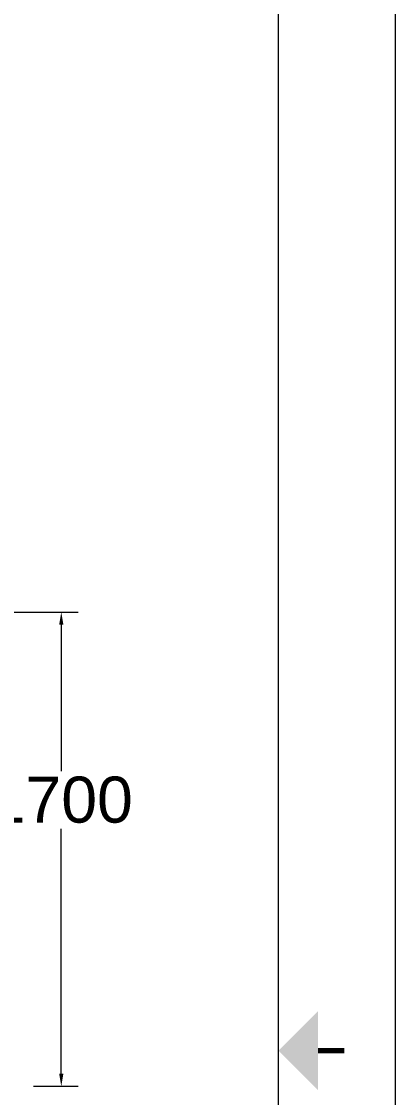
# Model space of a CAD drawing. Header units: millimetres. Extents: x 2 to 503272, y 1 to 383444.
# Drawn here: x 469253 to 503272, y 187461 to 285453 of the extents above; entities that cross this region are included whole.
import ezdxf
from ezdxf.enums import TextEntityAlignment as Align

# ---------------------------------------------------------------- set-up
doc = ezdxf.new("R2010")
doc.units = ezdxf.units.MM
doc.header["$LTSCALE"] = 25.4
doc.layers.get('Defpoints').update_dxf_attribs({"lineweight": 5})
doc.layers.add('Title Block', color=7, linetype='Continuous', lineweight=5)
doc.styles.add('ACANSTS', font='romans.shx', dxfattribs={"height": 25.4})
doc.styles.add('Roman', font='arial.ttf')
doc.styles.get("Standard").update_dxf_attribs({"font": 'arial.ttf'})
doc.dimstyles.new('ISO-25', dxfattribs={"dimscale": 30, "dimtxt": 38.1, "dimasz": 38.1, "dimexe": 50.8, "dimexo": 50.8, "dimgap": 15.875, "dimtad": 1, "dimtih": 1, "dimtoh": 1, "dimdec": 1, "dimlfac": 0.03937, "dimdsep": 46, "dimtxsty": 'Standard', "dimcen": 63.5, "dimclrd": 7, "dimclre": 7, "dimclrt": 7, "dimadec": 0, "dimazin": 0, "dimtfac": 1, "dimtdec": 1, "dimtmove": 0, "dimatfit": 3, "dimfxl": 25.4, "dimlwd": 5, "dimlwe": 5, "dimarcsym": 0})

# ---------------------------------------------------------------- blocks, each defined once
blk = doc.blocks.new('*D52')
at = {"color": 7, "linetype": 'Continuous', "lineweight": 5, "transparency": 16777216}
for p, q in [((462542, 231668), (474393, 231668)), ((472869, 230525), (472869, 217175)), ((472869, 189631), (472869, 211942)), ((470344, 188488), (474393, 188488))]:
    blk.add_line(p, q, dxfattribs=at)
at = {"color": 7, "transparency": 16777216}
for points in [[(472678, 230525), (473059, 230525), (472869, 231668)], [(472678, 189631), (473059, 189631), (472869, 188488)]]:
    blk.add_solid(points, dxfattribs=at)
at = {"layer": 'Defpoints', "color": 0, "transparency": 16777216}
for p in [(461018, 231668), (468820, 188488), (472869, 188488)]:
    blk.add_point(p, dxfattribs=at)
at = {"color": 7, "lineweight": 5, "transparency": 16777216, "insert": (472869, 214559), "char_height": 4191, "attachment_point": 5, "style": 'Roman'}
blk.add_mtext('1700', dxfattribs=at)
blk = doc.blocks.new('LONE STAR BLOWER TITLE BLOCK (SIZE A)')
at = {"layer": 'Title Block', "lineweight": 15}
for p, q in [((600.08, 0), (600.08, 457.2)), ((587.38, 12.7), (587.38, 444.5))]:
    blk.add_line(p, q, dxfattribs=at)
at = {"layer": 'Title Block', "lineweight": 15, "const_width": 0.572}
blk.add_lwpolyline([(594.52, 228.6), (591.66, 228.6)], dxfattribs=at)
at = {"layer": 'Title Block', "lineweight": 15}
blk.add_solid([(591.66, 224.31), (591.66, 232.89), (587.38, 228.6)], dxfattribs=at)
at = {"layer": 'Title Block', "lineweight": 15, "style": 'ACANSTS'}
for tag, p, height in [('DRAWN_BY', (375.45, 58.16), 3.43), ('DRAWN_DATE', (402.66, 58.47), 3.43), ('DRAWING_SUBTITLE', (450.18, 50.21), 5.14), ('CHECKED_BY', (376.02, 49.37), 3.43), ('CHECK_DATE', (402.18, 49.5), 3.43), ('DRAWING_SUBTITLE', (450.12, 39.35), 5.14), ('ENGINEER', (375.87, 40.95), 3.43), ('ENG_DATE', (401.95, 40.92), 3.43), ('MANUFACTURING', (375.76, 32.38), 3.43), ('MFG_DATE', (401.98, 32.46), 3.43), ('CONTROL', (375.76, 23.81), 3.43), ('CONTROL_DATE', (401.98, 23.88), 3.43), ('CAGE_CODE', (455.36, 23.27), 3.43), ('MODEL_FILE_NAME', (230.14, 15.52), 3.43), ('APPROVED_BY', (375.47, 14.54), 3.43), ('APPROVAL_DATE', (401.77, 14.47), 3.43)]:
    blk.add_attdef(tag, p, '', height=height, dxfattribs=at)
at = {"layer": 'Title Block', "lineweight": 15, "style": 'Roman', "flags": 8}
for tag, height, p in [('DWG_NUMBER', 7.14, (484.29, 29.15)), ('SCALE', 3.43, (459.83, 17.88)), ('SHEETNUMBER', 3.43, (539.89, 17.88)), ('TOTA_SHEETS', 3.43, (556.11, 17.82))]:
    blk.add_attdef(tag, text='', height=height, dxfattribs=at).set_placement(p, align=Align.TOP_LEFT)
at = {"layer": 'Title Block', "lineweight": 15, "style": 'ACANSTS'}
blk.add_attdef('REVISION', text='', height=3.43, dxfattribs=at).set_placement((580.38, 22.69), align=Align.CENTER)

msp = doc.modelspace()

# ---------------------------------------------------------------- block references
at = {"xscale": 838.6783455950789, "yscale": 838.6783455950789, "zscale": 838.6783455950789}
msp.add_blockref('LONE STAR BLOWER TITLE BLOCK (SIZE A)', (1.65, 0.57), dxfattribs=at)

# ---------------------------------------------------------------- dimensions: what is measured, and where the dimension line sits
at = {"color": 7, "lineweight": 5}
dim = msp.add_linear_dim(base=(472868.59, 188487.64), p1=(461018.46, 231667.62), p2=(468820.12, 188487.64), angle=90, dimstyle='ISO-25', override={"dimscale": 30, "dimtxt": 139.7, "dimpost": '\\X', "dimtxsty": 'Roman', "dimtofl": 1, "dimtmove": 1}, dxfattribs=at)
dim.commit()
dim.dimension.update_dxf_attribs({"geometry": '*D52', "text_midpoint": (472868.59, 214558.5), "dimtype": 160})

doc.saveas('drawing.dxf')
